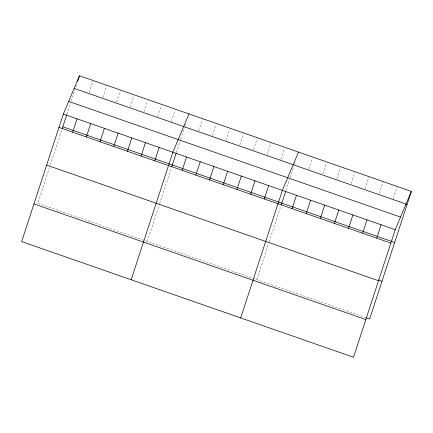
<?xml version="1.0" encoding="UTF-8"?>
<svg xmlns="http://www.w3.org/2000/svg" width="433" height="433" viewBox="0 0 433 433"><rect width="100%" height="100%" fill="white"/><g stroke="black" fill="none" stroke-linecap="round" stroke-linejoin="round"><path stroke-width="0.32" stroke-dasharray="2.17 1.62" d="M49.486 167.511L37.785 203.299L252.466 278.11M50.304 165.011L61.984 129.272M66.893 114.247L70.59 102.946M71.201 101.062L74.898 89.761M75.726 87.222L76.56 84.673M89.209 92.63L92.954 81.166M102.897 97.398L106.648 85.934M116.591 102.172L120.336 90.708M130.279 106.94L133.819 96.115M143.967 111.709L147.507 100.884M157.661 116.482L161.195 105.652M171.349 121.251L175.094 109.787M147.307 241.468L159.209 205.047M159.62 203.791L171.3 168.053M176.41 152.411L180.518 139.854M180.723 139.226L184.415 127.924M185.037 126.025L185.871 123.475M198.725 130.793L202.476 119.329M212.419 135.561L215.959 124.736M226.107 140.335L229.647 129.505M239.795 145.104L243.546 133.64M253.489 149.872L257.234 138.414M267.177 154.646L270.923 143.182M280.865 159.414L284.405 148.589M256.823 279.631L268.525 243.839M269.137 241.955L280.822 206.216M285.932 190.58L289.623 179.273M290.24 177.389L293.937 166.088M294.559 164.188L295.182 162.278M308.664 169.103L312.198 158.272M322.769 174.017L326.303 163.192M336.874 178.932L340.408 168.107M350.974 183.846L354.724 172.383M365.079 188.761L368.829 177.297M379.184 193.675L382.934 182.212M393.288 198.59L397.039 187.126M253.089 278.327L365.371 317.454"/><path stroke-width="0.65" d="M63.337 114.047L21.65 241.592L353.528 357.241L395.215 229.701L411.35 191.408L79.472 75.759L63.337 114.047L395.215 229.701M62.184 128.655L66.687 114.875M77.599 81.491L79.472 75.759M72.657 132.195L77.025 118.821M86.346 136.963L90.719 123.589M100.034 141.737L104.407 128.363M113.727 146.506L118.095 133.131M127.416 151.274L131.789 137.9M141.104 156.048L145.477 142.674M154.798 160.816L159.165 147.442M131.167 279.756L172.859 152.216L188.994 113.922M171.701 166.819L176.209 153.044M182.174 170.358L186.547 156.984M195.868 175.127L200.235 161.753M209.556 179.901L213.929 166.526M223.244 184.669L227.617 171.295M236.938 189.443L241.305 176.069M250.626 194.211L254.994 180.837M264.314 198.98L268.687 185.605M240.688 317.919L282.376 190.379L298.51 152.086M281.223 204.982L285.726 191.207M292.107 208.668L296.481 195.294M306.212 213.583L310.585 200.208M320.317 218.497L324.69 205.123M334.422 223.412L338.795 210.037M348.527 228.326L352.9 214.952M362.632 233.241L367.005 219.867M376.737 238.155L381.11 224.781M411.35 191.408L369.663 318.953L365.982 317.67M74.151 88.392L406.024 204.04M405.753 204.354L406.977 204.782M68.663 101.414L400.541 217.063M62.79 126.809L394.663 242.458M58.969 127.421L390.842 243.075M378.296 279.994L381.976 281.277M46.65 165.097L378.529 280.746M33.963 203.916L365.842 319.565"/></g></svg>
